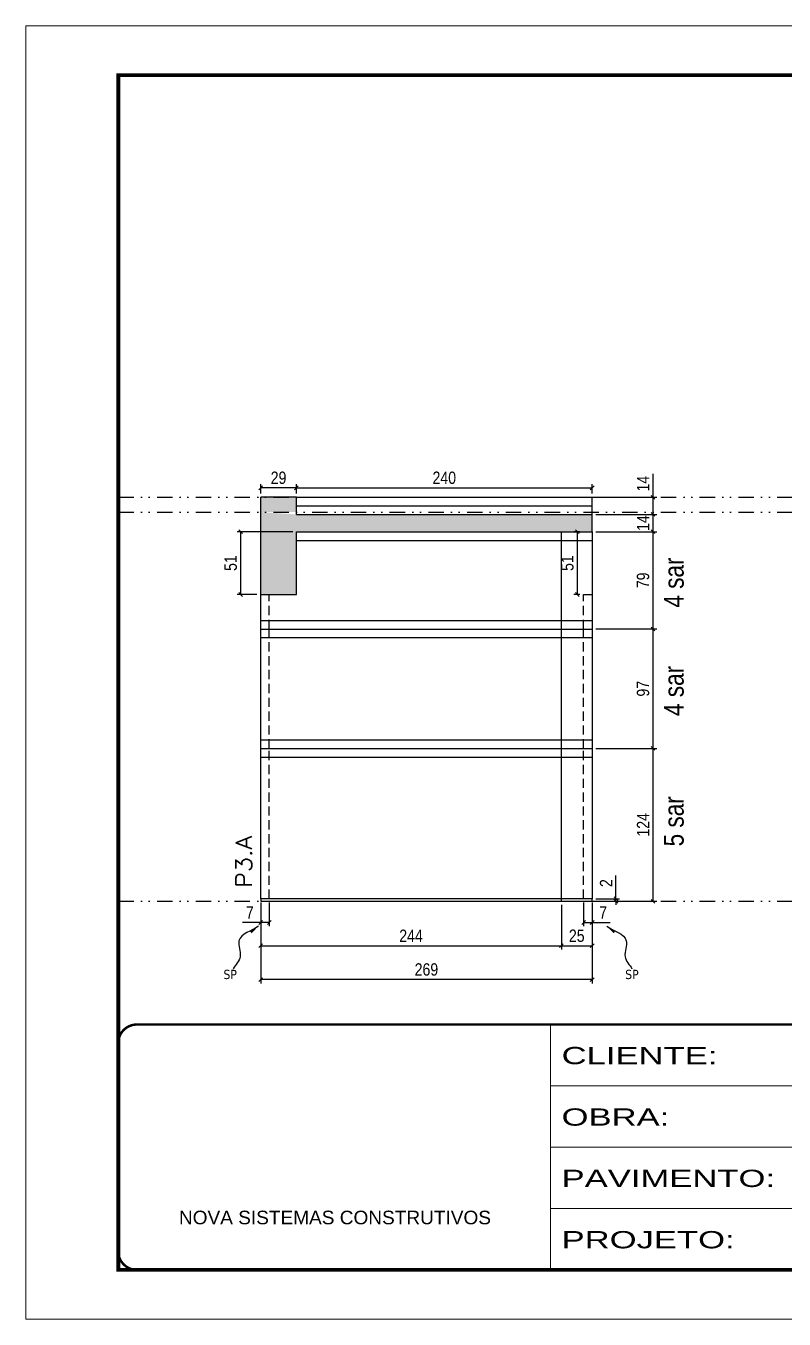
# Model space of a CAD drawing. Extents: x 14400 to 24104, y -21631 to 6985.
# Drawn here: x 14413 to 15029, y 3638 to 4688 of the extents above; entities that cross this region are included whole.
import ezdxf

# ---------------------------------------------------------------- set-up
doc = ezdxf.new("R2010")
doc.units = 0
for name, pattern in [('CONTINUO', [0]), ('DASHED', [0.75, 0.5, -0.25]), ('DIVIDE2', [0.625, 0.25, -0.125, 0, -0.125, 0, -0.125]), ('HIDDEN', [0.375, 0.25, -0.125])]:
    doc.linetypes.add(name, pattern=pattern)
for name, color, linetype in [('COTA', 241, 'Continuous'), ('NOMENCLATURA', 7, 'Continuous'), ('Nível', 160, 'Continuous'), ('Painéis', 200, 'Continuous'), ('SARR_2.2x7', 40, 'Continuous'), ('texto', 7, 'Continuous')]:
    doc.layers.add(name, color=color, linetype=linetype)
for name, color, linetype, lineweight in [('Folhas', 255, 'Continuous', 9), ('SARRAFO DE PRESSAO', 251, 'DASHED', 9), ('Texto Seção', 7, 'Continuous', 15)]:
    doc.layers.add(name, color=color, linetype=linetype, lineweight=lineweight)
doc.styles.add('ARIAL', font='arial.ttf')
doc.styles.add('ARIAL_NARROW', font='ARIALN.TTF', dxfattribs={"height": 0.2})
doc.styles.add('COTA TECNICA', font='techl___.ttf', dxfattribs={"height": 10})
doc.styles.add('COTA TECNICA-50', font='techl___.ttf', dxfattribs={"height": 10})
doc.styles.add('REGUA-120', font='ROMANS.shx', dxfattribs={"height": 15})
doc.styles.get("Standard").update_dxf_attribs({"font": 'arial.ttf'})
doc.styles.add('Tecnologia', font='')
doc.styles.get('Tecnologia').set_extended_font_data('Forgotten Futurist')
doc.dimstyles.new('COTA PAINEL-50', dxfattribs={"dimtxt": 10, "dimasz": 3, "dimexe": 3, "dimexo": 3, "dimgap": 3, "dimtad": 1, "dimdec": 1, "dimzin": 12, "dimdsep": 46, "dimtxsty": 'COTA TECNICA-50', "dimblk1": 'OBLIQUE', "dimblk2": 'OBLIQUE', "dimsah": 1, "dimcen": 0.9, "dimclrd": 4, "dimclre": 4, "dimclrt": 240, "dimadec": 1, "dimazin": 3, "dimtfac": 1, "dimtdec": 1, "dimtmove": 0, "dimatfit": 3, "dimfxl": 1, "dimtolj": 1, "dimtzin": 12, "dimarcsym": 0})
doc.dimstyles.new('PAINEL', dxfattribs={"dimtxt": 10, "dimasz": 3, "dimexe": 3, "dimexo": 3, "dimgap": 3, "dimtad": 1, "dimdec": 1, "dimzin": 12, "dimdsep": 46, "dimtxsty": 'COTA TECNICA', "dimblk1": 'OBLIQUE', "dimblk2": 'OBLIQUE', "dimsah": 1, "dimcen": 0.9, "dimclrd": 4, "dimclre": 4, "dimclrt": 240, "dimadec": 1, "dimazin": 3, "dimtfac": 1, "dimtdec": 1, "dimtmove": 0, "dimatfit": 3, "dimfxl": 1, "dimtolj": 1, "dimtzin": 12, "dimarcsym": 0})
doc.dimstyles.get("Standard").update_dxf_attribs({"dimtxt": 0.18, "dimasz": 0.18, "dimexe": 0.18, "dimexo": 0.0625, "dimgap": 0.09, "dimtad": 0, "dimtih": 1, "dimtoh": 1, "dimdec": 4, "dimzin": 0, "dimdsep": 46, "dimtxsty": 'Standard', "dimcen": 0.09, "dimadec": 0, "dimazin": 0, "dimtfac": 1, "dimtdec": 4, "dimtofl": 0, "dimtmove": 0, "dimatfit": 3, "dimfxl": 1, "dimtolj": 1, "dimtzin": 0, "dimarcsym": 0})

# ---------------------------------------------------------------- blocks, each defined once
blk = doc.blocks.new('9999999999')
at = {"color": 30, "linetype": 'CONTINUO'}
for p, q in [((98564.6, 34230.2), (98564.6, 34429.4)), ((98564.6, 34379.6), (99584, 34379.6)), ((98564.6, 34329.8), (99488, 34329.8)), ((98564.6, 34280), (99488, 34280))]:
    blk.add_line(p, q, dxfattribs=at)
at = {"color": 30, "linetype": 'CONTINUO', "const_width": 2}
blk.add_lwpolyline([(99584, 34230.2), (99584, 34414.4, 0.414214), (99569, 34429.4), (98229, 34429.4, 0.414214), (98214, 34414.4), (98214, 34245.2, 0.414214), (98229, 34230.2), (99584, 34230.2)], format="xyb", dxfattribs=at)
at = {"layer": 'Folhas'}
blk.add_lwpolyline([(98139, 34190.2), (99624, 34190.2), (99624, 35240.2), (98139, 35240.2)], close=True, dxfattribs=at)
at = {"layer": 'Folhas', "color": 30, "const_width": 3}
blk.add_lwpolyline([(98214, 34230.2), (99584, 34230.2), (99584, 35200.2), (98214, 35200.2)], close=True, dxfattribs=at)
at = {"color": 7, "linetype": 'Continuous', "ltscale": 5, "style": 'ARIAL'}
blk.add_text('NOVA SISTEMAS CONSTRUTIVOS', height=11.059, dxfattribs=at).set_placement((98263.2, 34267.2))
at = {"layer": 'Folhas', "color": 7, "style": 'Tecnologia', "width": 1.5}
for s, p in [('CLIENTE:', (98573.7, 34397.2)), ('OBRA:', (98573.7, 34347.3)), ('PAVIMENTO:', (98573.7, 34297.5)), ('PROJETO:', (98573.7, 34247.7))]:
    blk.add_text(s, height=14, dxfattribs=at).set_placement(p)
blk = doc.blocks.new('_Oblique')
at = {"color": 0, "linetype": 'ByBlock', "lineweight": -2}
blk.add_line((-0.5, -0.5), (0.5, 0.5), dxfattribs=at)
blk = doc.blocks.new('*D722')
at = {"layer": 'COTA', "color": 4, "lineweight": -2, "transparency": 16777216}
for p, q in [((14604, 3975.9), (14604, 3910.2)), ((14873, 3975.9), (14873, 3910.2)), ((14873, 3913.2), (14604, 3913.2))]:
    blk.add_line(p, q, dxfattribs=at)
at = {"layer": 'Defpoints', "color": 0, "transparency": 16777216}
for p in [(14604, 3978.9), (14873, 3978.9), (14604, 3913.2)]:
    blk.add_point(p, dxfattribs=at)
at = {"layer": 'COTA', "color": 4, "lineweight": -2, "transparency": 16777216, "xscale": 3, "yscale": 3, "zscale": 3, "rotation": 180}
blk.add_blockref('_Oblique', (14604, 3913.2), dxfattribs=at)
at = {"layer": 'COTA', "color": 4, "lineweight": -2, "transparency": 16777216, "xscale": 3, "yscale": 3, "zscale": 3}
blk.add_blockref('_Oblique', (14873, 3913.2), dxfattribs=at)
at = {"layer": 'COTA', "color": 240, "transparency": 16777216, "insert": (14738.5, 3921.4), "char_height": 10, "attachment_point": 5, "style": 'COTA TECNICA'}
blk.add_mtext('\\A1;269', dxfattribs=at)
blk = doc.blocks.new('*D723')
at = {"layer": 'COTA', "color": 4, "lineweight": -2, "transparency": 16777216}
for p, q in [((14866, 3975.9), (14866, 3956.6)), ((14873, 3973.9), (14873, 3956.6)), ((14866, 3959.6), (14873, 3959.6)), ((14873, 3959.6), (14887.7, 3959.6))]:
    blk.add_line(p, q, dxfattribs=at)
at = {"layer": 'Defpoints', "color": 0, "transparency": 16777216}
for p in [(14866, 3978.9), (14873, 3976.9), (14873, 3959.6)]:
    blk.add_point(p, dxfattribs=at)
at = {"layer": 'COTA', "color": 4, "lineweight": -2, "transparency": 16777216, "xscale": 3, "yscale": 3, "zscale": 3, "rotation": 180}
blk.add_blockref('_Oblique', (14866, 3959.6), dxfattribs=at)
at = {"layer": 'COTA', "color": 4, "lineweight": -2, "transparency": 16777216, "xscale": 3, "yscale": 3, "zscale": 3}
blk.add_blockref('_Oblique', (14873, 3959.6), dxfattribs=at)
at = {"layer": 'COTA', "color": 240, "transparency": 16777216, "insert": (14881.9, 3967.7), "char_height": 10, "attachment_point": 5, "style": 'COTA TECNICA-50'}
blk.add_mtext('\\A1;7', dxfattribs=at)
blk = doc.blocks.new('*D724')
at = {"layer": 'COTA', "color": 4, "lineweight": -2, "transparency": 16777216}
for p, q in [((14604, 3973.9), (14604, 3956.6)), ((14611, 3975.9), (14611, 3956.6)), ((14604, 3959.6), (14589.3, 3959.6)), ((14611, 3959.6), (14604, 3959.6))]:
    blk.add_line(p, q, dxfattribs=at)
at = {"layer": 'Defpoints', "color": 0, "transparency": 16777216}
for p in [(14604, 3976.9), (14611, 3978.9), (14604, 3959.6)]:
    blk.add_point(p, dxfattribs=at)
at = {"layer": 'COTA', "color": 4, "lineweight": -2, "transparency": 16777216, "xscale": 3, "yscale": 3, "zscale": 3, "rotation": 180}
blk.add_blockref('_Oblique', (14604, 3959.6), dxfattribs=at)
at = {"layer": 'COTA', "color": 4, "lineweight": -2, "transparency": 16777216, "xscale": 3, "yscale": 3, "zscale": 3}
blk.add_blockref('_Oblique', (14611, 3959.6), dxfattribs=at)
at = {"layer": 'COTA', "color": 240, "transparency": 16777216, "insert": (14595.2, 3967.7), "char_height": 10, "attachment_point": 5, "style": 'COTA TECNICA-50'}
blk.add_mtext('\\A1;7', dxfattribs=at)
blk = doc.blocks.new('*D725')
at = {"layer": 'COTA', "color": 4, "lineweight": -2, "transparency": 16777216}
for p, q in [((14892.3, 3978.9), (14892.3, 3997.7)), ((14876, 3978.9), (14895.3, 3978.9)), ((14876, 3976.9), (14895.3, 3976.9)), ((14892.3, 3976.9), (14892.3, 3978.9)), ((14892.3, 3976.9), (14892.3, 3973.9))]:
    blk.add_line(p, q, dxfattribs=at)
at = {"layer": 'Defpoints', "color": 0, "transparency": 16777216}
for p in [(14873, 3978.9), (14873, 3976.9), (14892.3, 3976.9)]:
    blk.add_point(p, dxfattribs=at)
at = {"layer": 'COTA', "color": 4, "lineweight": -2, "transparency": 16777216, "xscale": 3, "yscale": 3, "zscale": 3}
for p, rotation in [((14892.3, 3978.9), 270), ((14892.3, 3976.9), 90)]:
    blk.add_blockref('_Oblique', p, dxfattribs=dict(at, rotation=rotation))
at = {"layer": 'COTA', "color": 240, "transparency": 16777216, "insert": (14884.3, 3991.6), "char_height": 10, "attachment_point": 5, "rotation": 90, "style": 'COTA TECNICA-50'}
blk.add_mtext('\\A1;2', dxfattribs=at)
blk = doc.blocks.new('*D726')
at = {"layer": 'COTA', "color": 4, "linetype": 'ByBlock', "lineweight": -2, "transparency": 16777216}
for p, q in [((14876, 4100.9), (14925.4, 4100.9)), ((14922.4, 3976.9), (14922.4, 4100.9)), ((14876, 3976.9), (14925.4, 3976.9))]:
    blk.add_line(p, q, dxfattribs=at)
at = {"layer": 'Defpoints', "color": 0, "linetype": 'ByBlock', "transparency": 16777216}
for p in [(14873, 4100.9), (14922.4, 4100.9), (14873, 3976.9)]:
    blk.add_point(p, dxfattribs=at)
at = {"layer": 'COTA', "color": 4, "linetype": 'ByBlock', "lineweight": -2, "transparency": 16777216, "xscale": 3, "yscale": 3, "zscale": 3}
for p, rotation in [((14922.4, 4100.9), 90), ((14922.4, 3976.9), 270)]:
    blk.add_blockref('_Oblique', p, dxfattribs=dict(at, rotation=rotation))
at = {"layer": 'COTA', "color": 240, "linetype": 'ByBlock', "transparency": 16777216, "insert": (14914.3, 4038.9), "char_height": 10, "attachment_point": 5, "rotation": 90, "style": 'COTA TECNICA'}
blk.add_mtext('\\A1;124', dxfattribs=at)
blk = doc.blocks.new('*D727')
at = {"layer": 'COTA', "color": 4, "lineweight": -2, "transparency": 16777216}
for p, q in [((14848, 3973.9), (14848, 3937.7)), ((14873, 3973.9), (14873, 3937.7)), ((14848, 3940.7), (14873, 3940.7))]:
    blk.add_line(p, q, dxfattribs=at)
at = {"layer": 'Defpoints', "color": 0, "transparency": 16777216}
for p in [(14848, 3976.9), (14873, 3976.9), (14873, 3940.7)]:
    blk.add_point(p, dxfattribs=at)
at = {"layer": 'COTA', "color": 4, "lineweight": -2, "transparency": 16777216, "xscale": 3, "yscale": 3, "zscale": 3, "rotation": 180}
blk.add_blockref('_Oblique', (14848, 3940.7), dxfattribs=at)
at = {"layer": 'COTA', "color": 4, "lineweight": -2, "transparency": 16777216, "xscale": 3, "yscale": 3, "zscale": 3}
blk.add_blockref('_Oblique', (14873, 3940.7), dxfattribs=at)
at = {"layer": 'COTA', "color": 240, "transparency": 16777216, "insert": (14860.5, 3948.8), "char_height": 10, "attachment_point": 5, "style": 'COTA TECNICA'}
blk.add_mtext('\\A1;25', dxfattribs=at)
blk = doc.blocks.new('*D728')
at = {"layer": 'COTA', "color": 4, "lineweight": -2, "transparency": 16777216}
for p, q in [((14604, 3973.9), (14604, 3937.7)), ((14848, 3973.9), (14848, 3937.7)), ((14604, 3940.7), (14848, 3940.7))]:
    blk.add_line(p, q, dxfattribs=at)
at = {"layer": 'Defpoints', "color": 0, "transparency": 16777216}
for p in [(14604, 3976.9), (14848, 3976.9), (14848, 3940.7)]:
    blk.add_point(p, dxfattribs=at)
at = {"layer": 'COTA', "color": 4, "lineweight": -2, "transparency": 16777216, "xscale": 3, "yscale": 3, "zscale": 3, "rotation": 180}
blk.add_blockref('_Oblique', (14604, 3940.7), dxfattribs=at)
at = {"layer": 'COTA', "color": 4, "lineweight": -2, "transparency": 16777216, "xscale": 3, "yscale": 3, "zscale": 3}
blk.add_blockref('_Oblique', (14848, 3940.7), dxfattribs=at)
at = {"layer": 'COTA', "color": 240, "transparency": 16777216, "insert": (14726, 3948.8), "char_height": 10, "attachment_point": 5, "style": 'COTA TECNICA'}
blk.add_mtext('\\A1;244', dxfattribs=at)
blk = doc.blocks.new('*D737')
at = {"layer": 'COTA', "color": 4, "lineweight": -2, "transparency": 16777216}
for p, q in [((14876, 4197.9), (14925.4, 4197.9)), ((14922.4, 4100.9), (14922.4, 4197.9)), ((14876, 4100.9), (14925.4, 4100.9))]:
    blk.add_line(p, q, dxfattribs=at)
at = {"layer": 'Defpoints', "color": 0, "transparency": 16777216}
for p in [(14873, 4197.9), (14922.4, 4197.9), (14873, 4100.9)]:
    blk.add_point(p, dxfattribs=at)
at = {"layer": 'COTA', "color": 4, "lineweight": -2, "transparency": 16777216, "xscale": 3, "yscale": 3, "zscale": 3}
for p, rotation in [((14922.4, 4197.9), 90), ((14922.4, 4100.9), 270)]:
    blk.add_blockref('_Oblique', p, dxfattribs=dict(at, rotation=rotation))
at = {"layer": 'COTA', "color": 240, "transparency": 16777216, "insert": (14914.3, 4149.4), "char_height": 10, "attachment_point": 5, "rotation": 90, "style": 'COTA TECNICA'}
blk.add_mtext('\\A1;97', dxfattribs=at)
blk = doc.blocks.new('*D738')
at = {"layer": 'COTA', "color": 4, "lineweight": -2, "transparency": 16777216}
for p, q in [((14876, 4276.9), (14925.4, 4276.9)), ((14922.4, 4197.9), (14922.4, 4276.9)), ((14876, 4197.9), (14925.4, 4197.9))]:
    blk.add_line(p, q, dxfattribs=at)
at = {"layer": 'Defpoints', "color": 0, "transparency": 16777216}
for p in [(14873, 4276.9), (14922.4, 4276.9), (14873, 4197.9)]:
    blk.add_point(p, dxfattribs=at)
at = {"layer": 'COTA', "color": 4, "lineweight": -2, "transparency": 16777216, "xscale": 3, "yscale": 3, "zscale": 3}
for p, rotation in [((14922.4, 4276.9), 90), ((14922.4, 4197.9), 270)]:
    blk.add_blockref('_Oblique', p, dxfattribs=dict(at, rotation=rotation))
at = {"layer": 'COTA', "color": 240, "transparency": 16777216, "insert": (14914.3, 4237.4), "char_height": 10, "attachment_point": 5, "rotation": 90, "style": 'COTA TECNICA'}
blk.add_mtext('\\A1;79', dxfattribs=at)
blk = doc.blocks.new('*D739')
at = {"layer": 'COTA', "color": 4, "lineweight": -2, "transparency": 16777216}
for p, q in [((14876, 4290.9), (14925.4, 4290.9)), ((14922.4, 4276.9), (14922.4, 4290.9)), ((14876, 4276.9), (14925.4, 4276.9))]:
    blk.add_line(p, q, dxfattribs=at)
at = {"layer": 'Defpoints', "color": 0, "transparency": 16777216}
for p in [(14873, 4290.9), (14922.4, 4290.9), (14873, 4276.9)]:
    blk.add_point(p, dxfattribs=at)
at = {"layer": 'COTA', "color": 4, "lineweight": -2, "transparency": 16777216, "xscale": 3, "yscale": 3, "zscale": 3}
for p, rotation in [((14922.4, 4290.9), 90), ((14922.4, 4276.9), 270)]:
    blk.add_blockref('_Oblique', p, dxfattribs=dict(at, rotation=rotation))
at = {"layer": 'COTA', "color": 240, "transparency": 16777216, "insert": (14914.3, 4283.9), "char_height": 10, "attachment_point": 5, "rotation": 90, "style": 'COTA TECNICA'}
blk.add_mtext('\\A1;14', dxfattribs=at)
blk = doc.blocks.new('*D743')
at = {"layer": 'COTA', "color": 4, "lineweight": -2, "transparency": 16777216}
for p, q in [((14604, 4307.9), (14604, 4315.5)), ((14633, 4307.9), (14633, 4315.5)), ((14633, 4312.5), (14604, 4312.5))]:
    blk.add_line(p, q, dxfattribs=at)
at = {"layer": 'Defpoints', "color": 0, "transparency": 16777216}
for p in [(14604, 4312.5), (14604, 4304.9), (14633, 4304.9)]:
    blk.add_point(p, dxfattribs=at)
at = {"layer": 'COTA', "color": 4, "lineweight": -2, "transparency": 16777216, "xscale": 3, "yscale": 3, "zscale": 3, "rotation": 180}
blk.add_blockref('_Oblique', (14604, 4312.5), dxfattribs=at)
at = {"layer": 'COTA', "color": 4, "lineweight": -2, "transparency": 16777216, "xscale": 3, "yscale": 3, "zscale": 3}
blk.add_blockref('_Oblique', (14633, 4312.5), dxfattribs=at)
at = {"layer": 'COTA', "color": 240, "transparency": 16777216, "insert": (14618.5, 4320.6), "char_height": 10, "attachment_point": 5, "style": 'COTA TECNICA'}
blk.add_mtext('\\A1;29', dxfattribs=at)
blk = doc.blocks.new('*D744')
at = {"layer": 'COTA', "color": 4, "lineweight": -2, "transparency": 16777216}
for p, q in [((14630, 4276.9), (14584.8, 4276.9)), ((14587.8, 4225.9), (14587.8, 4276.9)), ((14601, 4225.9), (14584.8, 4225.9))]:
    blk.add_line(p, q, dxfattribs=at)
at = {"layer": 'Defpoints', "color": 0, "transparency": 16777216}
for p in [(14587.8, 4276.9), (14633, 4276.9), (14604, 4225.9)]:
    blk.add_point(p, dxfattribs=at)
at = {"layer": 'COTA', "color": 4, "lineweight": -2, "transparency": 16777216, "xscale": 3, "yscale": 3, "zscale": 3}
for p, rotation in [((14587.8, 4276.9), 90), ((14587.8, 4225.9), 270)]:
    blk.add_blockref('_Oblique', p, dxfattribs=dict(at, rotation=rotation))
at = {"layer": 'COTA', "color": 240, "transparency": 16777216, "insert": (14579.7, 4251.4), "char_height": 10, "attachment_point": 5, "rotation": 90, "style": 'COTA TECNICA'}
blk.add_mtext('\\A1;51', dxfattribs=at)
blk = doc.blocks.new('*D745')
at = {"layer": 'COTA', "color": 4, "lineweight": -2, "transparency": 16777216}
for p, q in [((14633, 4307.9), (14633, 4315.5)), ((14873, 4307.9), (14873, 4315.5)), ((14633, 4312.5), (14873, 4312.5))]:
    blk.add_line(p, q, dxfattribs=at)
at = {"layer": 'Defpoints', "color": 0, "transparency": 16777216}
for p in [(14873, 4312.5), (14633, 4304.9), (14873, 4304.9)]:
    blk.add_point(p, dxfattribs=at)
at = {"layer": 'COTA', "color": 4, "lineweight": -2, "transparency": 16777216, "xscale": 3, "yscale": 3, "zscale": 3, "rotation": 180}
blk.add_blockref('_Oblique', (14633, 4312.5), dxfattribs=at)
at = {"layer": 'COTA', "color": 4, "lineweight": -2, "transparency": 16777216, "xscale": 3, "yscale": 3, "zscale": 3}
blk.add_blockref('_Oblique', (14873, 4312.5), dxfattribs=at)
at = {"layer": 'COTA', "color": 240, "transparency": 16777216, "insert": (14753, 4320.6), "char_height": 10, "attachment_point": 5, "style": 'COTA TECNICA'}
blk.add_mtext('\\A1;240', dxfattribs=at)
blk = doc.blocks.new('*D746')
at = {"layer": 'COTA', "color": 4, "lineweight": -2, "transparency": 16777216}
for p, q in [((14922.4, 4304.9), (14922.4, 4324)), ((14876, 4304.9), (14925.4, 4304.9)), ((14922.4, 4290.9), (14922.4, 4304.9)), ((14876, 4290.9), (14925.4, 4290.9))]:
    blk.add_line(p, q, dxfattribs=at)
at = {"layer": 'Defpoints', "color": 0, "transparency": 16777216}
for p in [(14873, 4304.9), (14922.4, 4304.9), (14873, 4290.9)]:
    blk.add_point(p, dxfattribs=at)
at = {"layer": 'COTA', "color": 4, "lineweight": -2, "transparency": 16777216, "xscale": 3, "yscale": 3, "zscale": 3}
for p, rotation in [((14922.4, 4304.9), 90), ((14922.4, 4290.9), 270)]:
    blk.add_blockref('_Oblique', p, dxfattribs=dict(at, rotation=rotation))
at = {"layer": 'COTA', "color": 240, "transparency": 16777216, "insert": (14914.3, 4315.9), "char_height": 10, "attachment_point": 5, "rotation": 90, "style": 'COTA TECNICA'}
blk.add_mtext('\\A1;14', dxfattribs=at)
blk = doc.blocks.new('*D747')
at = {"layer": 'COTA', "color": 4, "lineweight": -2, "transparency": 16777216}
for p, q in [((14863, 4276.9), (14858, 4276.9)), ((14861, 4225.9), (14861, 4276.9)), ((14863, 4225.9), (14858, 4225.9))]:
    blk.add_line(p, q, dxfattribs=at)
at = {"layer": 'Defpoints', "color": 0, "transparency": 16777216}
for p in [(14861, 4276.9), (14866, 4276.9), (14866, 4225.9)]:
    blk.add_point(p, dxfattribs=at)
at = {"layer": 'COTA', "color": 4, "lineweight": -2, "transparency": 16777216, "xscale": 3, "yscale": 3, "zscale": 3}
for p, rotation in [((14861, 4276.9), 90), ((14861, 4225.9), 270)]:
    blk.add_blockref('_Oblique', p, dxfattribs=dict(at, rotation=rotation))
at = {"layer": 'COTA', "color": 240, "transparency": 16777216, "insert": (14852.9, 4251.4), "char_height": 10, "attachment_point": 5, "rotation": 90, "style": 'COTA TECNICA'}
blk.add_mtext('\\A1;51', dxfattribs=at)

msp = doc.modelspace()

# ---------------------------------------------------------------- hatches: boundary and pattern name
at = {"layer": 'COTA'}
h = msp.add_hatch(dxfattribs=at)
h.set_pattern_fill('AR-CONC', color=256, scale=0.03)
h.paths.add_polyline_path([(14633.02, 4276.86), (14873.02, 4276.86), (14873.02, 4290.86), (14633.02, 4290.86), (14604.02, 4292.86), (14604.02, 4225.86), (14633.02, 4225.86)])
h.paths.add_polyline_path([(14633.02, 4304.86), (14604.02, 4304.86), (14604.02, 4292.86), (14633.02, 4292.86)])

# ---------------------------------------------------------------- linework, layer by layer
for p, q in [((14604.02, 4225.86), (14604.02, 4304.86)), ((14633.02, 4304.86), (14604.02, 4304.86)), ((14873.02, 4276.86), (14873.02, 4290.86)), ((14866.02, 4225.86), (14873.02, 4225.86))]:
    msp.add_line(p, q, dxfattribs=at)
at = {"layer": 'Nível', "color": 4, "linetype": 'DIVIDE2', "ltscale": 50}
for p, q in [((14488.47, 4304.86), (15858.47, 4304.86)), ((14488.47, 4292.86), (15858.47, 4292.86)), ((14488.47, 3976.86), (15858.47, 3976.86)), ((14488.47, 3976.86), (15858.47, 3976.86))]:
    msp.add_line(p, q, dxfattribs=at)
at = {"layer": 'Painéis'}
for p, q in [((14633.02, 4290.86), (14633.02, 4304.86)), ((14633.02, 4304.86), (14873.02, 4304.86)), ((14873.02, 4290.86), (14873.02, 4304.86)), ((14633.02, 4290.86), (14873.02, 4290.86)), ((14633.02, 4225.86), (14633.02, 4276.86)), ((14633.02, 4276.86), (14873.02, 4276.86)), ((14848.02, 3976.86), (14848.02, 4276.86)), ((14873.02, 4276.86), (14873.02, 3978.86)), ((14604.02, 3978.86), (14604.02, 4225.86)), ((14604.02, 4225.86), (14633.02, 4225.86)), ((14604.02, 4197.86), (14873.02, 4197.86)), ((14604.02, 4100.86), (14873.02, 4100.86))]:
    msp.add_line(p, q, dxfattribs=at)
msp.add_lwpolyline([(14873.02, 3978.86), (14604.02, 3978.86), (14604.02, 3976.86), (14873.02, 3976.86)], close=True, dxfattribs=at)
at = {"layer": 'SARR_2.2x7'}
for p, q in [((14633.02, 4297.86), (14873.02, 4297.86)), ((14633.02, 4269.86), (14873.02, 4269.86)), ((14604.02, 4204.86), (14873.02, 4204.86)), ((14604.02, 4190.86), (14873.02, 4190.86)), ((14604.02, 4107.86), (14873.02, 4107.86)), ((14604.02, 4093.86), (14873.02, 4093.86))]:
    msp.add_line(p, q, dxfattribs=at)
at = {"layer": 'SARR_2.2x7', "linetype": 'HIDDEN', "ltscale": 30}
for p, q in [((14611.02, 4197.86), (14611.02, 4225.86)), ((14866.02, 4197.86), (14866.02, 4225.86)), ((14611.02, 4100.86), (14611.02, 4197.86)), ((14866.02, 4100.86), (14866.02, 4197.86)), ((14611.02, 3978.86), (14611.02, 4100.86)), ((14866.02, 3978.86), (14866.02, 4100.86))]:
    msp.add_line(p, q, dxfattribs=at)

# ---------------------------------------------------------------- block references
at = {"layer": 'SARRAFO DE PRESSAO', "color": 6, "linetype": 'ByBlock'}
msp.add_blockref('9999999999', (-83725.51, -30552.63), dxfattribs=at)

# ---------------------------------------------------------------- texts
at = {"layer": 'NOMENCLATURA', "style": 'ARIAL_NARROW'}
for s, p in [('4 sar', (14947.26, 4215.22)), ('4 sar', (14947.26, 4127.22)), ('5 sar', (14947.26, 4021.38))]:
    msp.add_text(s, height=16, rotation=90, dxfattribs=at).set_placement(p)
at = {"layer": 'texto', "color": 0, "char_height": 7.5, "attachment_point": 5}
for insert in [(14579.24, 3917.37), (14905.27, 3917.37)]:
    msp.add_mtext('{\\fTahoma|b0|i0|c0|p34;\\C4;SP}', dxfattribs=dict(at, insert=insert))
at = {"layer": 'Texto Seção', "style": 'REGUA-120', "width": 1.1}
msp.add_text('P3.A', height=13, rotation=90, dxfattribs=at).set_placement((14596.77, 3987.62))

# ---------------------------------------------------------------- dimensions: what is measured, and where the dimension line sits
at = {"layer": 'COTA'}
for base, p1, p2, dimstyle, picture, middle in [((14604.02, 4312.54), (14633.02, 4304.86), (14604.02, 4304.86), 'PAINEL', '*D743', (14618.52, 4320.62)), ((14873.02, 4312.54), (14633.02, 4304.86), (14873.02, 4304.86), 'PAINEL', '*D745', (14753.02, 4320.64)), ((14848.02, 3940.68), (14604.02, 3976.86), (14848.02, 3976.86), 'PAINEL', '*D728', (14726.02, 3948.75)), ((14873.02, 3959.62), (14866.02, 3978.86), (14873.02, 3976.86), 'COTA PAINEL-50', '*D723', (14881.88, 3967.69))]:
    dim = msp.add_linear_dim(base=base, p1=p1, p2=p2, dimstyle=dimstyle, dxfattribs=at)
    dim.commit()
    dim.dimension.update_dxf_attribs({"geometry": picture, "text_midpoint": middle})
for base, p1, p2, angle, dimstyle, picture, middle in [((14922.39, 4304.86), (14873.02, 4290.86), (14873.02, 4304.86), 90, 'PAINEL', '*D746', (14914.31, 4315.92)), ((14587.77, 4276.86), (14604.02, 4225.86), (14633.02, 4276.86), 90, 'PAINEL', '*D744', (14579.66, 4251.36)), ((14860.98, 4276.86), (14866.02, 4225.86), (14866.02, 4276.86), 90, 'PAINEL', '*D747', (14852.88, 4251.36)), ((14922.39, 4197.86), (14873.02, 4100.86), (14873.02, 4197.86), 90, 'PAINEL', '*D737', (14914.28, 4149.36)), ((14604.02, 3959.62), (14611.02, 3978.86), (14604.02, 3976.86), 180, 'COTA PAINEL-50', '*D724', (14595.15, 3967.69))]:
    dim = msp.add_linear_dim(base=base, p1=p1, p2=p2, angle=angle, dimstyle=dimstyle, dxfattribs=at)
    dim.commit()
    dim.dimension.update_dxf_attribs({"geometry": picture, "text_midpoint": middle})
for base, p1, p2, dimstyle, picture, middle in [((14922.39, 4290.86), (14873.02, 4276.86), (14873.02, 4290.86), 'PAINEL', '*D739', (14922.39, 4283.86)), ((14892.28, 3976.86), (14873.02, 3978.86), (14873.02, 3976.86), 'COTA PAINEL-50', '*D725', (14892.28, 3991.61))]:
    dim = msp.add_linear_dim(base=base, p1=p1, p2=p2, angle=90, dimstyle=dimstyle, dxfattribs=at)
    dim.commit()
    dim.dimension.update_dxf_attribs({"geometry": picture, "text_midpoint": middle, "dimtype": 160})
for base, p1, p2, angle, override, picture, middle in [((14922.39, 4276.86), (14873.02, 4197.86), (14873.02, 4276.86), 90, {"dimtmove": 1}, '*D738', (14914.28, 4237.36)), ((14604.02, 3913.24), (14873.02, 3978.86), (14604.02, 3978.86), 180, {"dimarcsym": 2}, '*D722', (14738.52, 3921.37))]:
    dim = msp.add_linear_dim(base=base, p1=p1, p2=p2, angle=angle, dimstyle='PAINEL', override=override, dxfattribs=at)
    dim.commit()
    dim.dimension.update_dxf_attribs({"geometry": picture, "text_midpoint": middle})
at = {"layer": 'COTA', "linetype": 'ByBlock'}
dim = msp.add_aligned_dim(p1=(14873.02, 3976.86), p2=(14873.02, 4100.86), distance=-49.37, dimstyle='PAINEL', dxfattribs=at)
dim.commit()
dim.dimension.update_dxf_attribs({"geometry": '*D726', "text_midpoint": (14914.31, 4038.86)})
at = {"layer": 'COTA'}
dim = msp.add_linear_dim(base=(14873.02, 3940.68), p1=(14848.02, 3976.86), p2=(14873.02, 3976.86), dimstyle='PAINEL', override={"dimtmove": 1}, dxfattribs=at)
dim.commit()
dim.dimension.update_dxf_attribs({"geometry": '*D727', "text_midpoint": (14860.52, 3940.68), "dimtype": 160})

# ---------------------------------------------------------------- leaders
at = {"layer": 'COTA', "path_type": 1}
for points in [[(14602.19, 3956.68), (14586.4, 3944.84), (14587.33, 3931.84), (14581.78, 3922.06)], [(14884.85, 3956.68), (14900.63, 3944.84), (14899.71, 3931.84), (14905.26, 3922.06)]]:
    msp.add_leader(points, dimstyle='Standard', override={"dimasz": 8}, dxfattribs=at)

doc.saveas('drawing.dxf')
